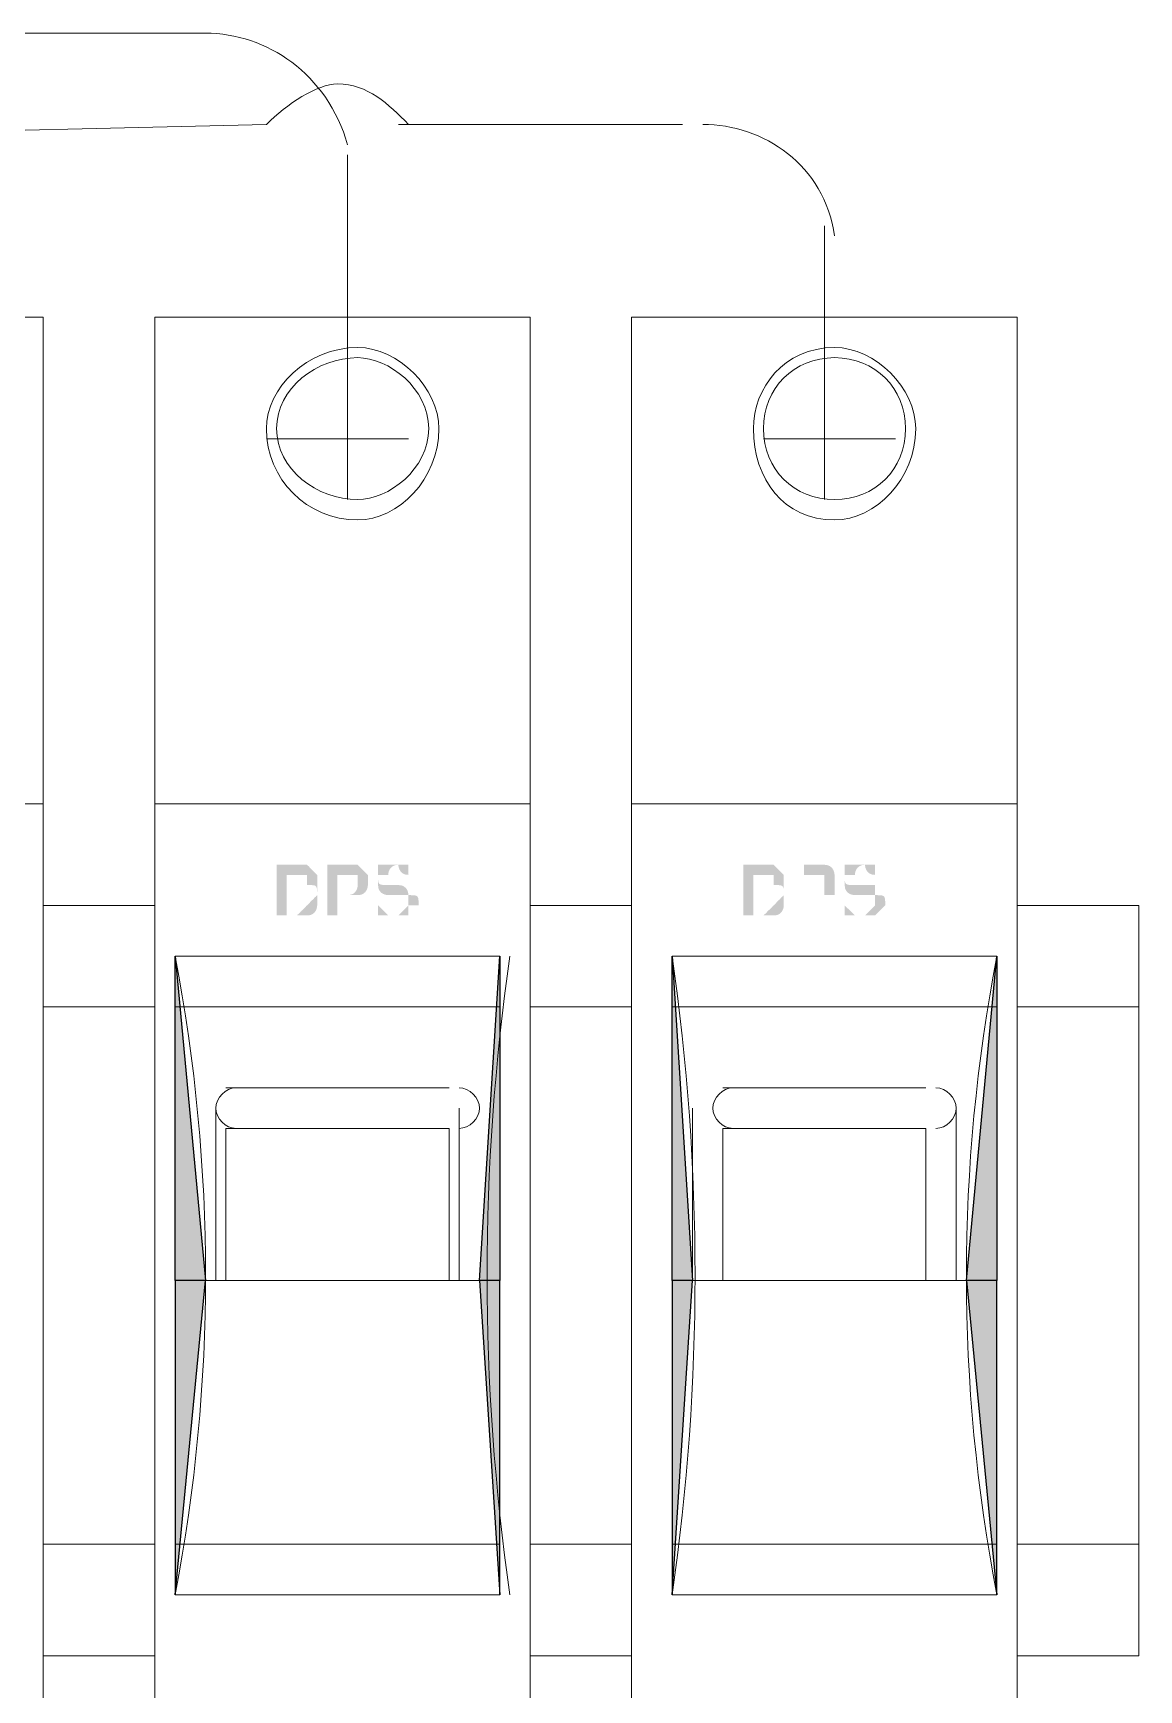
# Model space of a CAD drawing. Header units: metres. Extents: x 2999 to 3164, y 1641 to 1678.
# Drawn here: x 3007.5468 to 3007.716, y 1656.0266 to 1656.2801 of the extents above; entities that cross this region are included whole.
import ezdxf

# ---------------------------------------------------------------- set-up
doc = ezdxf.new("R2010")
doc.units = ezdxf.units.M

msp = doc.modelspace()

# ---------------------------------------------------------------- hatches: boundary and pattern name
at = {"true_color": 0x000007}
h = msp.add_hatch(color=7, dxfattribs=at)
h.paths.add_polyline_path([(3007.59027, 1656.14823), (3007.59027, 1656.14823), (3007.59027, 1656.14822), (3007.59027, 1656.1482), (3007.59027, 1656.14816), (3007.59027, 1656.14811), (3007.59027, 1656.14805), (3007.59027, 1656.14798), (3007.59027, 1656.14791), (3007.59027, 1656.14782), (3007.59027, 1656.14773), (3007.59027, 1656.14764), (3007.59027, 1656.14755), (3007.59027, 1656.14745), (3007.59027, 1656.14735), (3007.59027, 1656.14726), (3007.59027, 1656.14716), (3007.59027, 1656.14708), (3007.59027, 1656.14699), (3007.59027, 1656.14692), (3007.59027, 1656.14685), (3007.59027, 1656.14679), (3007.59027, 1656.14674), (3007.59027, 1656.1467), (3007.59027, 1656.14668), (3007.59027, 1656.14667), (3007.59027, 1656.14667), (3007.59027, 1656.14667), (3007.59027, 1656.14664), (3007.59027, 1656.14661), (3007.59026, 1656.14656), (3007.59026, 1656.1465), (3007.59025, 1656.14643), (3007.59023, 1656.14635), (3007.59021, 1656.14627), (3007.59019, 1656.14618), (3007.59016, 1656.14609), (3007.59012, 1656.14599), (3007.59008, 1656.1459), (3007.59003, 1656.1458), (3007.58996, 1656.14571), (3007.58989, 1656.14561), (3007.58981, 1656.14552), (3007.58972, 1656.14544), (3007.58962, 1656.14536), (3007.5895, 1656.1453), (3007.58937, 1656.14524), (3007.58923, 1656.14519), (3007.58908, 1656.14515), (3007.58891, 1656.14513), (3007.58872, 1656.14512), (3007.58872, 1656.14512), (3007.58872, 1656.14512), (3007.58872, 1656.14512), (3007.58871, 1656.14512), (3007.58871, 1656.14512), (3007.5887, 1656.14512), (3007.58868, 1656.14512), (3007.58866, 1656.14512), (3007.58864, 1656.14512), (3007.58861, 1656.14512), (3007.58857, 1656.14512), (3007.58853, 1656.14512), (3007.58847, 1656.14512), (3007.58841, 1656.14512), (3007.58834, 1656.14512), (3007.58826, 1656.14512), (3007.58817, 1656.14512), (3007.58807, 1656.14512), (3007.58795, 1656.14512), (3007.58782, 1656.14512), (3007.58768, 1656.14512), (3007.58752, 1656.14512), (3007.58735, 1656.14512), (3007.58717, 1656.14512), (3007.58717, 1656.14512), (3007.58717, 1656.14512), (3007.58717, 1656.14512), (3007.58716, 1656.14512), (3007.58716, 1656.14512), (3007.58715, 1656.14512), (3007.58714, 1656.14512), (3007.58713, 1656.14512), (3007.58711, 1656.14512), (3007.58709, 1656.14512), (3007.58706, 1656.14512), (3007.58702, 1656.14512), (3007.58697, 1656.14512), (3007.58692, 1656.14512), (3007.58686, 1656.14512), (3007.58679, 1656.14512), (3007.58671, 1656.14512), (3007.58662, 1656.14512), (3007.58651, 1656.14512), (3007.5864, 1656.14512), (3007.58627, 1656.14512), (3007.58613, 1656.14512), (3007.58597, 1656.14512), (3007.5858, 1656.14512), (3007.58562, 1656.14512), (3007.58562, 1656.14512), (3007.58406, 1656.14512), (3007.58406, 1656.15288), (3007.58562, 1656.15288), (3007.58562, 1656.15288), (3007.5858, 1656.15288), (3007.58597, 1656.15288), (3007.58613, 1656.15288), (3007.58627, 1656.15288), (3007.5864, 1656.15288), (3007.58651, 1656.15288), (3007.58662, 1656.15288), (3007.58671, 1656.15288), (3007.58679, 1656.15288), (3007.58686, 1656.15288), (3007.58692, 1656.15288), (3007.58697, 1656.15288), (3007.58702, 1656.15288), (3007.58706, 1656.15288), (3007.58709, 1656.15288), (3007.58711, 1656.15288), (3007.58713, 1656.15288), (3007.58714, 1656.15288), (3007.58715, 1656.15288), (3007.58716, 1656.15288), (3007.58716, 1656.15288), (3007.58717, 1656.15288), (3007.58717, 1656.15288), (3007.58717, 1656.15288), (3007.58717, 1656.15288), (3007.58735, 1656.15288), (3007.58752, 1656.15288), (3007.58768, 1656.15288), (3007.58782, 1656.15288), (3007.58795, 1656.15288), (3007.58807, 1656.15288), (3007.58817, 1656.15288), (3007.58826, 1656.15288), (3007.58834, 1656.15288), (3007.58841, 1656.15288), (3007.58847, 1656.15288), (3007.58853, 1656.15288), (3007.58857, 1656.15288), (3007.58861, 1656.15288), (3007.58864, 1656.15288), (3007.58866, 1656.15288), (3007.58868, 1656.15288), (3007.5887, 1656.15288), (3007.58871, 1656.15288), (3007.58871, 1656.15288), (3007.58872, 1656.15288), (3007.58872, 1656.15288), (3007.58872, 1656.15288), (3007.58872, 1656.15288), (3007.58891, 1656.1527), (3007.58908, 1656.15253), (3007.58923, 1656.15237), (3007.58937, 1656.15223), (3007.5895, 1656.1521), (3007.58962, 1656.15198), (3007.58972, 1656.15188), (3007.58981, 1656.15179), (3007.58989, 1656.15171), (3007.58996, 1656.15164), (3007.59003, 1656.15158), (3007.59008, 1656.15152), (3007.59012, 1656.15148), (3007.59016, 1656.15144), (3007.59019, 1656.15141), (3007.59021, 1656.15139), (3007.59023, 1656.15137), (3007.59025, 1656.15135), (3007.59026, 1656.15134), (3007.59026, 1656.15134), (3007.59027, 1656.15133), (3007.59027, 1656.15133), (3007.59027, 1656.15133), (3007.59027, 1656.15133), (3007.59027, 1656.15133), (3007.59027, 1656.15114), (3007.59027, 1656.15097), (3007.59027, 1656.15081), (3007.59027, 1656.15067), (3007.59027, 1656.15053), (3007.59027, 1656.15041), (3007.59027, 1656.15029), (3007.59027, 1656.15018), (3007.59027, 1656.15007), (3007.59027, 1656.14997), (3007.59027, 1656.14987), (3007.59027, 1656.14978), (3007.59027, 1656.14968), (3007.59027, 1656.14958), (3007.59027, 1656.14948), (3007.59027, 1656.14938), (3007.59027, 1656.14926), (3007.59027, 1656.14915), (3007.59027, 1656.14902), (3007.59027, 1656.14889), (3007.59027, 1656.14874), (3007.59027, 1656.14858), (3007.59027, 1656.14841)])
h.paths.add_polyline_path([(3007.59027, 1656.14823), (3007.59027, 1656.14823), (3007.59027, 1656.14823), (3007.59027, 1656.14841), (3007.59027, 1656.14858), (3007.59027, 1656.14874), (3007.59026, 1656.14888), (3007.59026, 1656.14901), (3007.59025, 1656.14912), (3007.59023, 1656.14923), (3007.59021, 1656.14932), (3007.59019, 1656.1494), (3007.59016, 1656.14947), (3007.59012, 1656.14953), (3007.59008, 1656.14958), (3007.59003, 1656.14963), (3007.58996, 1656.14967), (3007.58989, 1656.1497), (3007.58981, 1656.14972), (3007.58972, 1656.14974), (3007.58962, 1656.14975), (3007.5895, 1656.14976), (3007.58937, 1656.14977), (3007.58923, 1656.14977), (3007.58908, 1656.14978), (3007.58891, 1656.14978), (3007.58872, 1656.14978), (3007.58872, 1656.14978), (3007.58872, 1656.14996), (3007.58872, 1656.15013), (3007.58872, 1656.15029), (3007.58872, 1656.15043), (3007.58872, 1656.15056), (3007.58872, 1656.15067), (3007.58872, 1656.15078), (3007.58872, 1656.15087), (3007.58872, 1656.15095), (3007.58872, 1656.15102), (3007.58872, 1656.15108), (3007.58872, 1656.15114), (3007.58872, 1656.15118), (3007.58872, 1656.15122), (3007.58872, 1656.15125), (3007.58872, 1656.15127), (3007.58872, 1656.15129), (3007.58872, 1656.15131), (3007.58872, 1656.15132), (3007.58872, 1656.15132), (3007.58872, 1656.15133), (3007.58872, 1656.15133), (3007.58872, 1656.15133), (3007.58872, 1656.15133), (3007.58871, 1656.15133), (3007.58869, 1656.15133), (3007.58865, 1656.15133), (3007.5886, 1656.15133), (3007.58855, 1656.15133), (3007.58848, 1656.15133), (3007.5884, 1656.15133), (3007.58832, 1656.15133), (3007.58823, 1656.15133), (3007.58814, 1656.15133), (3007.58804, 1656.15133), (3007.58794, 1656.15133), (3007.58785, 1656.15133), (3007.58775, 1656.15133), (3007.58766, 1656.15133), (3007.58757, 1656.15133), (3007.58749, 1656.15133), (3007.58741, 1656.15133), (3007.58734, 1656.15133), (3007.58728, 1656.15133), (3007.58723, 1656.15133), (3007.5872, 1656.15133), (3007.58718, 1656.15133), (3007.58717, 1656.15133), (3007.58717, 1656.15133), (3007.58717, 1656.15133), (3007.58717, 1656.15133), (3007.58716, 1656.15133), (3007.58716, 1656.15133), (3007.58715, 1656.15133), (3007.58714, 1656.15133), (3007.58713, 1656.15133), (3007.58711, 1656.15133), (3007.58709, 1656.15133), (3007.58706, 1656.15133), (3007.58702, 1656.15133), (3007.58697, 1656.15133), (3007.58692, 1656.15133), (3007.58686, 1656.15133), (3007.58679, 1656.15133), (3007.58671, 1656.15133), (3007.58662, 1656.15133), (3007.58651, 1656.15133), (3007.5864, 1656.15133), (3007.58627, 1656.15133), (3007.58613, 1656.15133), (3007.58597, 1656.15133), (3007.5858, 1656.15133), (3007.58562, 1656.15133), (3007.58562, 1656.15133), (3007.58562, 1656.14512)])
h.paths.add_polyline_path([(3007.58562, 1656.14512), (3007.58562, 1656.14512), (3007.5858, 1656.14512), (3007.58597, 1656.14512), (3007.58613, 1656.14512), (3007.58627, 1656.14512), (3007.5864, 1656.14512), (3007.58651, 1656.14512), (3007.58662, 1656.14512), (3007.58671, 1656.14512), (3007.58679, 1656.14512), (3007.58686, 1656.14512), (3007.58692, 1656.14512), (3007.58697, 1656.14512), (3007.58702, 1656.14512), (3007.58706, 1656.14512), (3007.58709, 1656.14512), (3007.58711, 1656.14512), (3007.58713, 1656.14512), (3007.58714, 1656.14512), (3007.58715, 1656.14512), (3007.58716, 1656.14512), (3007.58716, 1656.14512), (3007.58717, 1656.14512), (3007.58717, 1656.14512), (3007.58717, 1656.14512), (3007.58717, 1656.14512), (3007.58718, 1656.14513), (3007.5872, 1656.14515), (3007.58723, 1656.14519), (3007.58728, 1656.14524), (3007.58734, 1656.1453), (3007.58741, 1656.14536), (3007.58749, 1656.14544), (3007.58757, 1656.14552), (3007.58766, 1656.14561), (3007.58775, 1656.14571), (3007.58785, 1656.1458), (3007.58794, 1656.1459), (3007.58804, 1656.14599), (3007.58814, 1656.14609), (3007.58823, 1656.14618), (3007.58832, 1656.14627), (3007.5884, 1656.14635), (3007.58848, 1656.14643), (3007.58855, 1656.1465), (3007.5886, 1656.14656), (3007.58865, 1656.14661), (3007.58869, 1656.14664), (3007.58871, 1656.14667), (3007.58872, 1656.14667), (3007.58872, 1656.14667), (3007.58872, 1656.14667), (3007.58872, 1656.14667), (3007.58872, 1656.14667), (3007.58872, 1656.14667), (3007.58872, 1656.14667), (3007.58872, 1656.14667), (3007.58872, 1656.14667), (3007.58872, 1656.14667), (3007.58872, 1656.14667), (3007.58872, 1656.14667), (3007.58872, 1656.14667), (3007.58872, 1656.14667), (3007.58872, 1656.14667), (3007.58872, 1656.14667), (3007.58872, 1656.14667), (3007.58872, 1656.14667), (3007.58872, 1656.14667), (3007.58872, 1656.14667), (3007.58872, 1656.14667), (3007.58872, 1656.14667), (3007.58872, 1656.14667), (3007.58872, 1656.14667), (3007.58872, 1656.14667), (3007.58872, 1656.14667), (3007.58891, 1656.14686), (3007.58908, 1656.14703), (3007.58923, 1656.14719), (3007.58937, 1656.14733), (3007.5895, 1656.14746), (3007.58962, 1656.14757), (3007.58972, 1656.14767), (3007.58981, 1656.14777), (3007.58989, 1656.14785), (3007.58996, 1656.14792), (3007.59003, 1656.14798), (3007.59008, 1656.14803), (3007.59012, 1656.14808), (3007.59016, 1656.14811), (3007.59019, 1656.14814), (3007.59021, 1656.14817), (3007.59023, 1656.14819), (3007.59025, 1656.1482), (3007.59026, 1656.14821), (3007.59026, 1656.14822), (3007.59027, 1656.14822), (3007.59027, 1656.14822), (3007.59027, 1656.14823), (3007.59027, 1656.14823), (3007.59027, 1656.14823)])
edge = h.paths.add_edge_path()
edge.add_spline(control_points=[(3007.59803, 1656.14978), (3007.59803, 1656.14978), (3007.59803, 1656.14978), (3007.59803, 1656.14978), (3007.59803, 1656.14978), (3007.59803, 1656.14978), (3007.59803, 1656.14823), (3007.59648, 1656.14823), (3007.59648, 1656.14823), (3007.59648, 1656.14823), (3007.59648, 1656.14823), (3007.59648, 1656.14823), (3007.59648, 1656.14823), (3007.59648, 1656.14823), (3007.59493, 1656.14823), (3007.59493, 1656.14823)], knot_values=[0, 0, 0, 0, 0.0625, 0.0625, 0.0625, 0.0625, 0.125, 0.125, 0.125, 0.125, 0.1875, 0.1875, 0.1875, 0.1875, 1, 1, 1, 1], degree=3, periodic=0)
edge.add_line((3007.59493, 1656.14823), (3007.59338, 1656.14823))
edge.add_line((3007.59338, 1656.14823), (3007.59338, 1656.14512))
edge.add_line((3007.59338, 1656.14512), (3007.59182, 1656.14512))
edge.add_line((3007.59182, 1656.14512), (3007.59182, 1656.15288))
edge.add_line((3007.59182, 1656.15288), (3007.59493, 1656.15288))
edge.add_spline(control_points=[(3007.59493, 1656.15288), (3007.59493, 1656.15288), (3007.59493, 1656.15288), (3007.59648, 1656.15288), (3007.59648, 1656.15288), (3007.59648, 1656.15288), (3007.59648, 1656.15288), (3007.59648, 1656.15288), (3007.59648, 1656.15288), (3007.59648, 1656.15288), (3007.59803, 1656.15133), (3007.59803, 1656.15133), (3007.59803, 1656.15133), (3007.59803, 1656.15133), (3007.59803, 1656.15133), (3007.59803, 1656.14978)], knot_values=[0, 0, 0, 0, 0.0625, 0.0625, 0.0625, 0.0625, 0.125, 0.125, 0.125, 0.125, 0.1875, 0.1875, 0.1875, 0.1875, 1, 1, 1, 1], degree=3, periodic=0)
edge = h.paths.add_edge_path()
edge.add_spline(control_points=[(3007.59648, 1656.14978), (3007.59648, 1656.15133), (3007.59648, 1656.15133), (3007.59648, 1656.15133), (3007.59648, 1656.15133), (3007.59648, 1656.15133), (3007.59648, 1656.15133), (3007.59648, 1656.15133), (3007.59648, 1656.15133), (3007.59648, 1656.15133), (3007.59648, 1656.15133), (3007.59493, 1656.15133), (3007.59493, 1656.15133), (3007.59493, 1656.15133), (3007.59493, 1656.15133), (3007.59493, 1656.15133)], knot_values=[0, 0, 0, 0, 0.0625, 0.0625, 0.0625, 0.0625, 0.125, 0.125, 0.125, 0.125, 0.1875, 0.1875, 0.1875, 0.1875, 1, 1, 1, 1], degree=3, periodic=0)
edge.add_line((3007.59493, 1656.15133), (3007.59338, 1656.15133))
edge.add_line((3007.59338, 1656.15133), (3007.59338, 1656.14823))
edge.add_line((3007.59338, 1656.14823), (3007.59493, 1656.14823))
edge.add_spline(control_points=[(3007.59493, 1656.14823), (3007.59493, 1656.14823), (3007.59493, 1656.14823), (3007.59493, 1656.14823), (3007.59493, 1656.14823), (3007.59648, 1656.14823), (3007.59648, 1656.14978), (3007.59648, 1656.14978), (3007.59648, 1656.14978), (3007.59648, 1656.14978), (3007.59648, 1656.14978), (3007.59648, 1656.14978), (3007.59648, 1656.14978), (3007.59648, 1656.14978), (3007.59648, 1656.14978), (3007.59648, 1656.14978)], knot_values=[0, 0, 0, 0, 0.0625, 0.0625, 0.0625, 0.0625, 0.125, 0.125, 0.125, 0.125, 0.1875, 0.1875, 0.1875, 0.1875, 1, 1, 1, 1], degree=3, periodic=0)
edge = h.paths.add_edge_path()
edge.add_spline(control_points=[(3007.60579, 1656.14667), (3007.60579, 1656.14667), (3007.60579, 1656.14667), (3007.60424, 1656.14667), (3007.60424, 1656.14667), (3007.60424, 1656.14512), (3007.60424, 1656.14512), (3007.60424, 1656.14512), (3007.60424, 1656.14512), (3007.60424, 1656.14512), (3007.60424, 1656.14512), (3007.60269, 1656.14512), (3007.60269, 1656.14512), (3007.60269, 1656.14512), (3007.60269, 1656.14512), (3007.60269, 1656.14512), (3007.60269, 1656.14512), (3007.60114, 1656.14512), (3007.60114, 1656.14512), (3007.59958, 1656.14512), (3007.59958, 1656.14512), (3007.59958, 1656.14512), (3007.59958, 1656.14512), (3007.59958, 1656.14512)], knot_values=[0, 0, 0, 0, 0.041667, 0.041667, 0.041667, 0.041667, 0.083333, 0.083333, 0.083333, 0.083333, 0.125, 0.125, 0.125, 0.125, 0.166667, 0.166667, 0.166667, 0.166667, 0.208333, 0.208333, 0.208333, 0.208333, 1, 1, 1, 1], degree=3, periodic=0)
edge.add_line((3007.59958, 1656.14512), (3007.59958, 1656.14667))
edge.add_spline(control_points=[(3007.59958, 1656.14667), (3007.59958, 1656.14667), (3007.59958, 1656.14667), (3007.60114, 1656.14512), (3007.60114, 1656.14512), (3007.60114, 1656.14512), (3007.60114, 1656.14512), (3007.60269, 1656.14512), (3007.60269, 1656.14512), (3007.60269, 1656.14512), (3007.60269, 1656.14512), (3007.60424, 1656.14667), (3007.60424, 1656.14667), (3007.60424, 1656.14667), (3007.60424, 1656.14667), (3007.60424, 1656.14667), (3007.60424, 1656.14667), (3007.60424, 1656.14667), (3007.60424, 1656.14823), (3007.60424, 1656.14823), (3007.60424, 1656.14823), (3007.60424, 1656.14823), (3007.60269, 1656.14823), (3007.60269, 1656.14823), (3007.60269, 1656.14823), (3007.60269, 1656.14823), (3007.60269, 1656.14823), (3007.60269, 1656.14823), (3007.60269, 1656.14823), (3007.60114, 1656.14823), (3007.60114, 1656.14823), (3007.60114, 1656.14823), (3007.60114, 1656.14823), (3007.60114, 1656.14823), (3007.59958, 1656.14823), (3007.59958, 1656.14978), (3007.59958, 1656.14978), (3007.59958, 1656.14978), (3007.59958, 1656.14978), (3007.59958, 1656.15133), (3007.59958, 1656.15133), (3007.59958, 1656.15133), (3007.59958, 1656.15133), (3007.59958, 1656.15288), (3007.59958, 1656.15288), (3007.60114, 1656.15288), (3007.60114, 1656.15288), (3007.60269, 1656.15288), (3007.60269, 1656.15288), (3007.60269, 1656.15288), (3007.60269, 1656.15288), (3007.60424, 1656.15288), (3007.60424, 1656.15288), (3007.60424, 1656.15288), (3007.60424, 1656.15288), (3007.60424, 1656.15288)], knot_values=[0, 0, 0, 0, 0.017857, 0.017857, 0.017857, 0.017857, 0.035714, 0.035714, 0.035714, 0.035714, 0.053571, 0.053571, 0.053571, 0.053571, 0.071429, 0.071429, 0.071429, 0.071429, 0.089286, 0.089286, 0.089286, 0.089286, 0.107143, 0.107143, 0.107143, 0.107143, 0.125, 0.125, 0.125, 0.125, 0.142857, 0.142857, 0.142857, 0.142857, 0.160714, 0.160714, 0.160714, 0.160714, 0.178571, 0.178571, 0.178571, 0.178571, 0.196429, 0.196429, 0.196429, 0.196429, 0.214286, 0.214286, 0.214286, 0.214286, 0.232143, 0.232143, 0.232143, 0.232143, 1, 1, 1, 1], degree=3, periodic=0)
edge.add_line((3007.60424, 1656.15288), (3007.60424, 1656.15133))
edge.add_spline(control_points=[(3007.60424, 1656.15133), (3007.60424, 1656.15133), (3007.60424, 1656.15133), (3007.60424, 1656.15133), (3007.60424, 1656.15133), (3007.60269, 1656.15133), (3007.60269, 1656.15288), (3007.60269, 1656.15288), (3007.60269, 1656.15288), (3007.60114, 1656.15288), (3007.60114, 1656.15133), (3007.60114, 1656.15133), (3007.60114, 1656.15133), (3007.59958, 1656.15133), (3007.59958, 1656.15133), (3007.59958, 1656.15133), (3007.59958, 1656.15133), (3007.59958, 1656.14978), (3007.59958, 1656.14978), (3007.60114, 1656.14978), (3007.60114, 1656.14978), (3007.60114, 1656.14978), (3007.60114, 1656.14978), (3007.60114, 1656.14978), (3007.60114, 1656.14978), (3007.60114, 1656.14978), (3007.60114, 1656.14978), (3007.60269, 1656.14978), (3007.60269, 1656.14978), (3007.60269, 1656.14978), (3007.60269, 1656.14978), (3007.60269, 1656.14978), (3007.60269, 1656.14978), (3007.60424, 1656.14978), (3007.60424, 1656.14823), (3007.60424, 1656.14823), (3007.60424, 1656.14823), (3007.60579, 1656.14823), (3007.60579, 1656.14823), (3007.60579, 1656.14667)], knot_values=[0, 0, 0, 0, 0.025, 0.025, 0.025, 0.025, 0.05, 0.05, 0.05, 0.05, 0.075, 0.075, 0.075, 0.075, 0.1, 0.1, 0.1, 0.1, 0.125, 0.125, 0.125, 0.125, 0.15, 0.15, 0.15, 0.15, 0.175, 0.175, 0.175, 0.175, 0.2, 0.2, 0.2, 0.2, 0.225, 0.225, 0.225, 0.225, 1, 1, 1, 1], degree=3, periodic=0)
h = msp.add_hatch(color=7, dxfattribs=at)
h.paths.add_polyline_path([(3007.66166, 1656.14823), (3007.66166, 1656.14823), (3007.66166, 1656.14822), (3007.66166, 1656.1482), (3007.66166, 1656.14816), (3007.66166, 1656.14811), (3007.66166, 1656.14805), (3007.66166, 1656.14798), (3007.66166, 1656.14791), (3007.66166, 1656.14782), (3007.66166, 1656.14773), (3007.66166, 1656.14764), (3007.66166, 1656.14755), (3007.66166, 1656.14745), (3007.66166, 1656.14735), (3007.66166, 1656.14726), (3007.66166, 1656.14716), (3007.66166, 1656.14708), (3007.66166, 1656.14699), (3007.66166, 1656.14692), (3007.66166, 1656.14685), (3007.66166, 1656.14679), (3007.66166, 1656.14674), (3007.66166, 1656.1467), (3007.66166, 1656.14668), (3007.66166, 1656.14667), (3007.66166, 1656.14667), (3007.66166, 1656.14667), (3007.66166, 1656.14664), (3007.66166, 1656.14661), (3007.66165, 1656.14656), (3007.66165, 1656.1465), (3007.66164, 1656.14643), (3007.66162, 1656.14635), (3007.6616, 1656.14627), (3007.66158, 1656.14618), (3007.66155, 1656.14609), (3007.66151, 1656.14599), (3007.66147, 1656.1459), (3007.66141, 1656.1458), (3007.66135, 1656.14571), (3007.66128, 1656.14561), (3007.6612, 1656.14552), (3007.66111, 1656.14544), (3007.66101, 1656.14536), (3007.66089, 1656.1453), (3007.66076, 1656.14524), (3007.66062, 1656.14519), (3007.66047, 1656.14515), (3007.6603, 1656.14513), (3007.66011, 1656.14512), (3007.66011, 1656.14512), (3007.66011, 1656.14512), (3007.66011, 1656.14512), (3007.6601, 1656.14512), (3007.6601, 1656.14512), (3007.66009, 1656.14512), (3007.66007, 1656.14512), (3007.66005, 1656.14512), (3007.66003, 1656.14512), (3007.66, 1656.14512), (3007.65996, 1656.14512), (3007.65992, 1656.14512), (3007.65986, 1656.14512), (3007.6598, 1656.14512), (3007.65973, 1656.14512), (3007.65965, 1656.14512), (3007.65956, 1656.14512), (3007.65945, 1656.14512), (3007.65934, 1656.14512), (3007.65921, 1656.14512), (3007.65907, 1656.14512), (3007.65891, 1656.14512), (3007.65874, 1656.14512), (3007.65856, 1656.14512), (3007.65856, 1656.14512), (3007.65856, 1656.14512), (3007.65856, 1656.14512), (3007.65855, 1656.14512), (3007.65855, 1656.14512), (3007.65854, 1656.14512), (3007.65853, 1656.14512), (3007.65852, 1656.14512), (3007.6585, 1656.14512), (3007.65848, 1656.14512), (3007.65845, 1656.14512), (3007.65841, 1656.14512), (3007.65836, 1656.14512), (3007.65831, 1656.14512), (3007.65825, 1656.14512), (3007.65818, 1656.14512), (3007.6581, 1656.14512), (3007.65801, 1656.14512), (3007.6579, 1656.14512), (3007.65779, 1656.14512), (3007.65766, 1656.14512), (3007.65752, 1656.14512), (3007.65736, 1656.14512), (3007.65719, 1656.14512), (3007.65701, 1656.14512), (3007.65701, 1656.14512), (3007.65545, 1656.14512), (3007.65545, 1656.15288), (3007.65701, 1656.15288), (3007.65701, 1656.15288), (3007.65719, 1656.15288), (3007.65736, 1656.15288), (3007.65752, 1656.15288), (3007.65767, 1656.15288), (3007.6578, 1656.15288), (3007.65793, 1656.15288), (3007.65804, 1656.15288), (3007.65816, 1656.15288), (3007.65826, 1656.15288), (3007.65836, 1656.15288), (3007.65846, 1656.15288), (3007.65856, 1656.15288), (3007.65865, 1656.15288), (3007.65875, 1656.15288), (3007.65885, 1656.15288), (3007.65896, 1656.15288), (3007.65907, 1656.15288), (3007.65919, 1656.15288), (3007.65931, 1656.15288), (3007.65945, 1656.15288), (3007.65959, 1656.15288), (3007.65975, 1656.15288), (3007.65992, 1656.15288), (3007.66011, 1656.15288), (3007.66011, 1656.15288), (3007.66011, 1656.15288), (3007.66011, 1656.15288), (3007.66011, 1656.15288), (3007.66011, 1656.15288), (3007.66011, 1656.15288), (3007.66011, 1656.15288), (3007.66011, 1656.15288), (3007.66011, 1656.15288), (3007.66011, 1656.15288), (3007.66011, 1656.15288), (3007.66011, 1656.15288), (3007.66011, 1656.15288), (3007.66011, 1656.15288), (3007.66011, 1656.15288), (3007.66011, 1656.15288), (3007.66011, 1656.15288), (3007.66011, 1656.15288), (3007.66011, 1656.15288), (3007.66011, 1656.15288), (3007.66011, 1656.15288), (3007.66011, 1656.15288), (3007.66011, 1656.15288), (3007.66011, 1656.15288), (3007.66011, 1656.15288), (3007.6603, 1656.1527), (3007.66047, 1656.15253), (3007.66062, 1656.15237), (3007.66076, 1656.15223), (3007.66089, 1656.1521), (3007.66101, 1656.15198), (3007.66111, 1656.15188), (3007.6612, 1656.15179), (3007.66128, 1656.15171), (3007.66135, 1656.15164), (3007.66141, 1656.15158), (3007.66147, 1656.15152), (3007.66151, 1656.15148), (3007.66155, 1656.15144), (3007.66158, 1656.15141), (3007.6616, 1656.15139), (3007.66162, 1656.15137), (3007.66164, 1656.15135), (3007.66165, 1656.15134), (3007.66165, 1656.15134), (3007.66166, 1656.15133), (3007.66166, 1656.15133), (3007.66166, 1656.15133), (3007.66166, 1656.15133), (3007.66166, 1656.15133), (3007.66166, 1656.15114), (3007.66166, 1656.15097), (3007.66166, 1656.15081), (3007.66166, 1656.15067), (3007.66166, 1656.15053), (3007.66166, 1656.15041), (3007.66166, 1656.15029), (3007.66166, 1656.15018), (3007.66166, 1656.15007), (3007.66166, 1656.14997), (3007.66166, 1656.14987), (3007.66166, 1656.14978), (3007.66166, 1656.14968), (3007.66166, 1656.14958), (3007.66166, 1656.14948), (3007.66166, 1656.14938), (3007.66166, 1656.14926), (3007.66166, 1656.14915), (3007.66166, 1656.14902), (3007.66166, 1656.14889), (3007.66166, 1656.14874), (3007.66166, 1656.14858), (3007.66166, 1656.14841)])
h.paths.add_polyline_path([(3007.66166, 1656.14823), (3007.66166, 1656.14823), (3007.66166, 1656.14823), (3007.66166, 1656.14841), (3007.66166, 1656.14858), (3007.66166, 1656.14874), (3007.66165, 1656.14888), (3007.66165, 1656.14901), (3007.66164, 1656.14912), (3007.66162, 1656.14923), (3007.6616, 1656.14932), (3007.66158, 1656.1494), (3007.66155, 1656.14947), (3007.66151, 1656.14953), (3007.66147, 1656.14958), (3007.66141, 1656.14963), (3007.66135, 1656.14967), (3007.66128, 1656.1497), (3007.6612, 1656.14972), (3007.66111, 1656.14974), (3007.66101, 1656.14975), (3007.66089, 1656.14976), (3007.66076, 1656.14977), (3007.66062, 1656.14977), (3007.66047, 1656.14978), (3007.6603, 1656.14978), (3007.66011, 1656.14978), (3007.66011, 1656.14978), (3007.66011, 1656.14996), (3007.66011, 1656.15013), (3007.66011, 1656.15029), (3007.66011, 1656.15043), (3007.66011, 1656.15056), (3007.66011, 1656.15067), (3007.66011, 1656.15078), (3007.66011, 1656.15087), (3007.66011, 1656.15095), (3007.66011, 1656.15102), (3007.66011, 1656.15108), (3007.66011, 1656.15114), (3007.66011, 1656.15118), (3007.66011, 1656.15122), (3007.66011, 1656.15125), (3007.66011, 1656.15127), (3007.66011, 1656.15129), (3007.66011, 1656.15131), (3007.66011, 1656.15132), (3007.66011, 1656.15132), (3007.66011, 1656.15133), (3007.66011, 1656.15133), (3007.66011, 1656.15133), (3007.66011, 1656.15133), (3007.6601, 1656.15133), (3007.66008, 1656.15133), (3007.66004, 1656.15133), (3007.65999, 1656.15133), (3007.65994, 1656.15133), (3007.65987, 1656.15133), (3007.65979, 1656.15133), (3007.65971, 1656.15133), (3007.65962, 1656.15133), (3007.65953, 1656.15133), (3007.65943, 1656.15133), (3007.65933, 1656.15133), (3007.65924, 1656.15133), (3007.65914, 1656.15133), (3007.65905, 1656.15133), (3007.65896, 1656.15133), (3007.65888, 1656.15133), (3007.6588, 1656.15133), (3007.65873, 1656.15133), (3007.65867, 1656.15133), (3007.65862, 1656.15133), (3007.65859, 1656.15133), (3007.65857, 1656.15133), (3007.65856, 1656.15133), (3007.65856, 1656.15133), (3007.65856, 1656.15133), (3007.65856, 1656.15133), (3007.65855, 1656.15133), (3007.65855, 1656.15133), (3007.65854, 1656.15133), (3007.65853, 1656.15133), (3007.65852, 1656.15133), (3007.6585, 1656.15133), (3007.65848, 1656.15133), (3007.65845, 1656.15133), (3007.65841, 1656.15133), (3007.65836, 1656.15133), (3007.65831, 1656.15133), (3007.65825, 1656.15133), (3007.65818, 1656.15133), (3007.6581, 1656.15133), (3007.65801, 1656.15133), (3007.6579, 1656.15133), (3007.65779, 1656.15133), (3007.65766, 1656.15133), (3007.65752, 1656.15133), (3007.65736, 1656.15133), (3007.65719, 1656.15133), (3007.65701, 1656.15133), (3007.65701, 1656.15133), (3007.65701, 1656.14512)])
h.paths.add_polyline_path([(3007.65701, 1656.14512), (3007.65701, 1656.14512), (3007.65719, 1656.14512), (3007.65736, 1656.14512), (3007.65752, 1656.14512), (3007.65766, 1656.14512), (3007.65779, 1656.14512), (3007.6579, 1656.14512), (3007.65801, 1656.14512), (3007.6581, 1656.14512), (3007.65818, 1656.14512), (3007.65825, 1656.14512), (3007.65831, 1656.14512), (3007.65836, 1656.14512), (3007.65841, 1656.14512), (3007.65845, 1656.14512), (3007.65848, 1656.14512), (3007.6585, 1656.14512), (3007.65852, 1656.14512), (3007.65853, 1656.14512), (3007.65854, 1656.14512), (3007.65855, 1656.14512), (3007.65855, 1656.14512), (3007.65856, 1656.14512), (3007.65856, 1656.14512), (3007.65856, 1656.14512), (3007.65856, 1656.14512), (3007.65857, 1656.14513), (3007.65859, 1656.14515), (3007.65862, 1656.14519), (3007.65867, 1656.14524), (3007.65873, 1656.1453), (3007.6588, 1656.14536), (3007.65888, 1656.14544), (3007.65896, 1656.14552), (3007.65905, 1656.14561), (3007.65914, 1656.14571), (3007.65924, 1656.1458), (3007.65933, 1656.1459), (3007.65943, 1656.14599), (3007.65953, 1656.14609), (3007.65962, 1656.14618), (3007.65971, 1656.14627), (3007.65979, 1656.14635), (3007.65987, 1656.14643), (3007.65994, 1656.1465), (3007.65999, 1656.14656), (3007.66004, 1656.14661), (3007.66008, 1656.14664), (3007.6601, 1656.14667), (3007.66011, 1656.14667), (3007.66011, 1656.14667), (3007.66011, 1656.14667), (3007.66011, 1656.14667), (3007.66011, 1656.14667), (3007.66011, 1656.14667), (3007.66011, 1656.14667), (3007.66011, 1656.14667), (3007.66011, 1656.14667), (3007.66011, 1656.14667), (3007.66011, 1656.14667), (3007.66011, 1656.14667), (3007.66011, 1656.14667), (3007.66011, 1656.14667), (3007.66011, 1656.14667), (3007.66011, 1656.14667), (3007.66011, 1656.14667), (3007.66011, 1656.14667), (3007.66011, 1656.14667), (3007.66011, 1656.14667), (3007.66011, 1656.14667), (3007.66011, 1656.14667), (3007.66011, 1656.14667), (3007.66011, 1656.14667), (3007.66011, 1656.14667), (3007.66011, 1656.14667), (3007.6603, 1656.14686), (3007.66047, 1656.14703), (3007.66062, 1656.14719), (3007.66076, 1656.14733), (3007.66089, 1656.14746), (3007.66101, 1656.14757), (3007.66111, 1656.14767), (3007.6612, 1656.14777), (3007.66128, 1656.14785), (3007.66135, 1656.14792), (3007.66141, 1656.14798), (3007.66147, 1656.14803), (3007.66151, 1656.14808), (3007.66155, 1656.14811), (3007.66158, 1656.14814), (3007.6616, 1656.14817), (3007.66162, 1656.14819), (3007.66164, 1656.1482), (3007.66165, 1656.14821), (3007.66165, 1656.14822), (3007.66166, 1656.14822), (3007.66166, 1656.14822), (3007.66166, 1656.14823), (3007.66166, 1656.14823), (3007.66166, 1656.14823)])
edge = h.paths.add_edge_path()
edge.add_spline(control_points=[(3007.66942, 1656.14978), (3007.66942, 1656.14978), (3007.66942, 1656.14978), (3007.66942, 1656.14978), (3007.66942, 1656.14978), (3007.66942, 1656.14978), (3007.66942, 1656.14823), (3007.66942, 1656.14823), (3007.66942, 1656.14823), (3007.66787, 1656.14823), (3007.66787, 1656.14823), (3007.66787, 1656.14823), (3007.66787, 1656.14823), (3007.66787, 1656.14823), (3007.66632, 1656.14823), (3007.66632, 1656.14823)], knot_values=[0, 0, 0, 0, 0.0625, 0.0625, 0.0625, 0.0625, 0.125, 0.125, 0.125, 0.125, 0.1875, 0.1875, 0.1875, 0.1875, 1, 1, 1, 1], degree=3, periodic=0)
edge.add_line((3007.66632, 1656.14823), (3007.66477, 1656.14823))
edge.add_line((3007.66477, 1656.14823), (3007.66477, 1656.14512))
edge.add_line((3007.66477, 1656.14512), (3007.66477, 1656.15288))
edge.add_line((3007.66477, 1656.15288), (3007.66632, 1656.15288))
edge.add_spline(control_points=[(3007.66632, 1656.15288), (3007.66632, 1656.15288), (3007.66787, 1656.15288), (3007.66787, 1656.15288), (3007.66787, 1656.15288), (3007.66787, 1656.15288), (3007.66787, 1656.15288), (3007.66787, 1656.15288), (3007.66787, 1656.15288), (3007.66942, 1656.15288), (3007.66942, 1656.15133), (3007.66942, 1656.15133), (3007.66942, 1656.15133), (3007.66942, 1656.15133), (3007.66942, 1656.15133), (3007.66942, 1656.14978)], knot_values=[0, 0, 0, 0, 0.0625, 0.0625, 0.0625, 0.0625, 0.125, 0.125, 0.125, 0.125, 0.1875, 0.1875, 0.1875, 0.1875, 1, 1, 1, 1], degree=3, periodic=0)
edge = h.paths.add_edge_path()
edge.add_spline(control_points=[(3007.66787, 1656.14978), (3007.66787, 1656.15133), (3007.66787, 1656.15133), (3007.66787, 1656.15133), (3007.66787, 1656.15133), (3007.66787, 1656.15133), (3007.66787, 1656.15133), (3007.66787, 1656.15133), (3007.66787, 1656.15133), (3007.66787, 1656.15133), (3007.66787, 1656.15133), (3007.66632, 1656.15133), (3007.66632, 1656.15133), (3007.66632, 1656.15133), (3007.66632, 1656.15133), (3007.66632, 1656.15133)], knot_values=[0, 0, 0, 0, 0.0625, 0.0625, 0.0625, 0.0625, 0.125, 0.125, 0.125, 0.125, 0.1875, 0.1875, 0.1875, 0.1875, 1, 1, 1, 1], degree=3, periodic=0)
edge.add_line((3007.66632, 1656.15133), (3007.66477, 1656.15133))
edge.add_line((3007.66477, 1656.15133), (3007.66477, 1656.14823))
edge.add_line((3007.66477, 1656.14823), (3007.66632, 1656.14823))
edge.add_spline(control_points=[(3007.66632, 1656.14823), (3007.66632, 1656.14823), (3007.66632, 1656.14823), (3007.66787, 1656.14823), (3007.66787, 1656.14823), (3007.66787, 1656.14823), (3007.66787, 1656.14978), (3007.66787, 1656.14978), (3007.66787, 1656.14978), (3007.66787, 1656.14978), (3007.66787, 1656.14978), (3007.66787, 1656.14978), (3007.66787, 1656.14978), (3007.66787, 1656.14978), (3007.66787, 1656.14978), (3007.66787, 1656.14978)], knot_values=[0, 0, 0, 0, 0.0625, 0.0625, 0.0625, 0.0625, 0.125, 0.125, 0.125, 0.125, 0.1875, 0.1875, 0.1875, 0.1875, 1, 1, 1, 1], degree=3, periodic=0)
edge = h.paths.add_edge_path()
edge.add_spline(control_points=[(3007.67718, 1656.14667), (3007.67718, 1656.14667), (3007.67718, 1656.14667), (3007.67718, 1656.14667), (3007.67718, 1656.14667), (3007.67563, 1656.14512), (3007.67563, 1656.14512), (3007.67563, 1656.14512), (3007.67563, 1656.14512), (3007.67563, 1656.14512), (3007.67563, 1656.14512), (3007.67408, 1656.14512), (3007.67408, 1656.14512), (3007.67408, 1656.14512), (3007.67408, 1656.14512), (3007.67408, 1656.14512), (3007.67408, 1656.14512), (3007.67253, 1656.14512), (3007.67253, 1656.14512), (3007.67253, 1656.14512), (3007.67253, 1656.14512), (3007.67097, 1656.14512), (3007.67097, 1656.14512), (3007.67097, 1656.14512)], knot_values=[0, 0, 0, 0, 0.041667, 0.041667, 0.041667, 0.041667, 0.083333, 0.083333, 0.083333, 0.083333, 0.125, 0.125, 0.125, 0.125, 0.166667, 0.166667, 0.166667, 0.166667, 0.208333, 0.208333, 0.208333, 0.208333, 1, 1, 1, 1], degree=3, periodic=0)
edge.add_line((3007.67097, 1656.14512), (3007.67097, 1656.14667))
edge.add_spline(control_points=[(3007.67097, 1656.14667), (3007.67097, 1656.14667), (3007.67097, 1656.14667), (3007.67253, 1656.14512), (3007.67253, 1656.14512), (3007.67253, 1656.14512), (3007.67253, 1656.14512), (3007.67408, 1656.14512), (3007.67408, 1656.14512), (3007.67408, 1656.14512), (3007.67408, 1656.14512), (3007.67563, 1656.14667), (3007.67563, 1656.14667), (3007.67563, 1656.14667), (3007.67563, 1656.14667), (3007.67563, 1656.14667), (3007.67563, 1656.14667), (3007.67563, 1656.14667), (3007.67563, 1656.14823), (3007.67563, 1656.14823), (3007.67563, 1656.14823), (3007.67563, 1656.14823), (3007.67563, 1656.14823), (3007.67408, 1656.14823), (3007.67408, 1656.14823), (3007.67408, 1656.14823), (3007.67408, 1656.14823), (3007.67408, 1656.14823), (3007.67408, 1656.14823), (3007.67408, 1656.14823), (3007.67253, 1656.14823), (3007.67253, 1656.14823), (3007.67253, 1656.14823), (3007.67253, 1656.14823), (3007.67097, 1656.14823), (3007.67097, 1656.14978), (3007.67097, 1656.14978), (3007.67097, 1656.14978), (3007.67097, 1656.14978), (3007.67097, 1656.15133), (3007.67097, 1656.15133), (3007.67097, 1656.15133), (3007.67097, 1656.15133), (3007.67097, 1656.15288), (3007.67097, 1656.15288), (3007.67253, 1656.15288), (3007.67253, 1656.15288), (3007.67408, 1656.15288), (3007.67408, 1656.15288), (3007.67408, 1656.15288), (3007.67408, 1656.15288), (3007.67563, 1656.15288), (3007.67563, 1656.15288), (3007.67563, 1656.15288), (3007.67563, 1656.15288), (3007.67563, 1656.15288)], knot_values=[0, 0, 0, 0, 0.017857, 0.017857, 0.017857, 0.017857, 0.035714, 0.035714, 0.035714, 0.035714, 0.053571, 0.053571, 0.053571, 0.053571, 0.071429, 0.071429, 0.071429, 0.071429, 0.089286, 0.089286, 0.089286, 0.089286, 0.107143, 0.107143, 0.107143, 0.107143, 0.125, 0.125, 0.125, 0.125, 0.142857, 0.142857, 0.142857, 0.142857, 0.160714, 0.160714, 0.160714, 0.160714, 0.178571, 0.178571, 0.178571, 0.178571, 0.196429, 0.196429, 0.196429, 0.196429, 0.214286, 0.214286, 0.214286, 0.214286, 0.232143, 0.232143, 0.232143, 0.232143, 1, 1, 1, 1], degree=3, periodic=0)
edge.add_line((3007.67563, 1656.15288), (3007.67563, 1656.15133))
edge.add_spline(control_points=[(3007.67563, 1656.15133), (3007.67563, 1656.15133), (3007.67563, 1656.15133), (3007.67563, 1656.15133), (3007.67563, 1656.15133), (3007.67408, 1656.15133), (3007.67408, 1656.15288), (3007.67408, 1656.15288), (3007.67408, 1656.15288), (3007.67253, 1656.15288), (3007.67253, 1656.15133), (3007.67253, 1656.15133), (3007.67253, 1656.15133), (3007.67253, 1656.15133), (3007.67097, 1656.15133), (3007.67097, 1656.15133), (3007.67097, 1656.15133), (3007.67097, 1656.14978), (3007.67097, 1656.14978), (3007.67253, 1656.14978), (3007.67253, 1656.14978), (3007.67253, 1656.14978), (3007.67253, 1656.14978), (3007.67253, 1656.14978), (3007.67253, 1656.14978), (3007.67253, 1656.14978), (3007.67408, 1656.14978), (3007.67408, 1656.14978), (3007.67408, 1656.14978), (3007.67408, 1656.14978), (3007.67408, 1656.14978), (3007.67563, 1656.14978), (3007.67563, 1656.14978), (3007.67563, 1656.14978), (3007.67563, 1656.14823), (3007.67563, 1656.14823), (3007.67563, 1656.14823), (3007.67718, 1656.14823), (3007.67718, 1656.14823), (3007.67718, 1656.14667)], knot_values=[0, 0, 0, 0, 0.025, 0.025, 0.025, 0.025, 0.05, 0.05, 0.05, 0.05, 0.075, 0.075, 0.075, 0.075, 0.1, 0.1, 0.1, 0.1, 0.125, 0.125, 0.125, 0.125, 0.15, 0.15, 0.15, 0.15, 0.175, 0.175, 0.175, 0.175, 0.2, 0.2, 0.2, 0.2, 0.225, 0.225, 0.225, 0.225, 1, 1, 1, 1], degree=3, periodic=0)
h = msp.add_hatch(color=7, dxfattribs=at)
h.paths.add_polyline_path([(3007.56854, 1656.13891), (3007.5732, 1656.08925), (3007.56854, 1656.08925)])
h.paths.add_polyline_path([(3007.5732, 1656.08925), (3007.56854, 1656.08925), (3007.56854, 1656.04114)])
h = msp.add_hatch(color=7, dxfattribs=at)
h.paths.add_polyline_path([(3007.61821, 1656.13891), (3007.61821, 1656.08925), (3007.6151, 1656.08925)])
h.paths.add_polyline_path([(3007.61821, 1656.08925), (3007.6151, 1656.08925), (3007.61821, 1656.04114)])
h = msp.add_hatch(color=7, dxfattribs=at)
h.paths.add_polyline_path([(3007.64459, 1656.13891), (3007.64769, 1656.08925), (3007.64459, 1656.08925)])
h.paths.add_polyline_path([(3007.64769, 1656.08925), (3007.64459, 1656.08925), (3007.64459, 1656.04114)])
h = msp.add_hatch(color=7, dxfattribs=at)
h.paths.add_polyline_path([(3007.69425, 1656.13891), (3007.69425, 1656.08925), (3007.6896, 1656.08925)])
h.paths.add_polyline_path([(3007.69425, 1656.08925), (3007.6896, 1656.08925), (3007.69425, 1656.04114)])

# ---------------------------------------------------------------- linework, layer by layer
at = {"color": 1, "linetype": 'Continuous', "lineweight": 20, "true_color": 0x000001}
for points in [[(3007.52975, 1656.28014), (3007.5732, 1656.28014), (3007.5732, 1656.28014)], [(3007.51733, 1656.26462), (3007.58251, 1656.26617), (3007.58251, 1656.26617)], [(3007.60269, 1656.26617), (3007.64614, 1656.26617), (3007.64614, 1656.26617)], [(3007.59493, 1656.26152), (3007.59493, 1656.21806), (3007.59493, 1656.21806)], [(3007.66787, 1656.25065), (3007.66787, 1656.21806), (3007.66787, 1656.21806)]]:
    msp.add_lwpolyline(points, dxfattribs=at)
at = {"color": 7, "linetype": 'Continuous', "lineweight": 20, "true_color": 0x000007}
for points in [[(3007.4894, 1655.94182), (3007.54837, 1655.94182), (3007.54837, 1656.23669), (3007.4894, 1656.23669)], [(3007.56544, 1655.94182), (3007.62286, 1655.94182), (3007.62286, 1656.23669), (3007.56544, 1656.23669)], [(3007.69736, 1655.94182), (3007.63838, 1655.94182), (3007.63838, 1656.23669), (3007.69736, 1656.23669)], [(3007.71598, 1656.14667), (3007.71598, 1656.03183)]]:
    msp.add_lwpolyline(points, close=True, dxfattribs=at)
for points in [[(3007.59493, 1656.22893), (3007.59493, 1656.21806), (3007.58251, 1656.21806)], [(3007.66787, 1656.22893), (3007.66787, 1656.21806), (3007.67873, 1656.21806)], [(3007.60424, 1656.21806), (3007.59493, 1656.21806), (3007.59493, 1656.20875)], [(3007.65856, 1656.21806), (3007.66787, 1656.21806), (3007.66787, 1656.20875)], [(3007.4894, 1656.16219), (3007.54837, 1656.16219), (3007.54837, 1656.16219)], [(3007.56544, 1656.16219), (3007.62286, 1656.16219), (3007.62286, 1656.16219)], [(3007.69736, 1656.16219), (3007.63838, 1656.16219), (3007.63838, 1656.16219)], [(3007.56544, 1656.14667), (3007.54837, 1656.14667), (3007.54837, 1656.14667)], [(3007.63838, 1656.14667), (3007.62286, 1656.14667), (3007.62286, 1656.14667)], [(3007.69736, 1656.14667), (3007.71598, 1656.14667), (3007.71598, 1656.14667)], [(3007.56854, 1656.13891), (3007.61821, 1656.13891), (3007.61821, 1656.13891)], [(3007.61821, 1656.13891), (3007.61821, 1656.04114), (3007.56854, 1656.04114)], [(3007.56854, 1656.04114), (3007.56854, 1656.13891), (3007.56854, 1656.13891)], [(3007.69425, 1656.13891), (3007.64459, 1656.13891), (3007.64459, 1656.13891)], [(3007.64459, 1656.13891), (3007.64459, 1656.04114), (3007.69425, 1656.04114)], [(3007.69425, 1656.04114), (3007.69425, 1656.13891), (3007.69425, 1656.13891)], [(3007.56544, 1656.13115), (3007.54837, 1656.13115), (3007.54837, 1656.13115)], [(3007.61821, 1656.13115), (3007.56854, 1656.13115), (3007.56854, 1656.13115)], [(3007.63838, 1656.13115), (3007.62286, 1656.13115), (3007.62286, 1656.13115)], [(3007.69425, 1656.13115), (3007.64459, 1656.13115), (3007.64459, 1656.13115)], [(3007.71598, 1656.13115), (3007.69736, 1656.13115), (3007.69736, 1656.13115)], [(3007.5763, 1656.11874), (3007.61045, 1656.11874), (3007.61045, 1656.11874)], [(3007.68339, 1656.11874), (3007.65235, 1656.11874), (3007.65235, 1656.11874)], [(3007.57475, 1656.11563), (3007.57475, 1656.08925), (3007.57475, 1656.08925)], [(3007.612, 1656.11563), (3007.612, 1656.08925), (3007.612, 1656.08925)], [(3007.64769, 1656.11563), (3007.64769, 1656.08925), (3007.64769, 1656.08925)], [(3007.68804, 1656.11563), (3007.68804, 1656.08925), (3007.68804, 1656.08925)], [(3007.61045, 1656.11253), (3007.5763, 1656.11253), (3007.5763, 1656.11253)], [(3007.5763, 1656.11253), (3007.5763, 1656.08925), (3007.5763, 1656.08925)], [(3007.61045, 1656.11253), (3007.61045, 1656.08925), (3007.61045, 1656.08925)], [(3007.65235, 1656.11253), (3007.68339, 1656.11253), (3007.68339, 1656.11253)], [(3007.65235, 1656.11253), (3007.65235, 1656.08925), (3007.65235, 1656.08925)], [(3007.68339, 1656.11253), (3007.68339, 1656.08925), (3007.68339, 1656.08925)], [(3007.5732, 1656.08925), (3007.6151, 1656.08925), (3007.6151, 1656.08925)], [(3007.6896, 1656.08925), (3007.64769, 1656.08925), (3007.64769, 1656.08925)], [(3007.56544, 1656.0489), (3007.54837, 1656.0489), (3007.54837, 1656.0489)], [(3007.61821, 1656.0489), (3007.56854, 1656.0489), (3007.56854, 1656.0489)], [(3007.63838, 1656.0489), (3007.62286, 1656.0489), (3007.62286, 1656.0489)], [(3007.69425, 1656.0489), (3007.64459, 1656.0489), (3007.64459, 1656.0489)], [(3007.71598, 1656.0489), (3007.69736, 1656.0489), (3007.69736, 1656.0489)], [(3007.56544, 1656.03183), (3007.54837, 1656.03183), (3007.54837, 1656.03183)], [(3007.63838, 1656.03183), (3007.62286, 1656.03183), (3007.62286, 1656.03183)], [(3007.71598, 1656.03183), (3007.69736, 1656.03183), (3007.69736, 1656.03183)]]:
    msp.add_lwpolyline(points, dxfattribs=at)
at = {"color": 7, "linetype": 'Continuous', "lineweight": -2, "true_color": 0x000007}
for points in [[(3007.56854, 1656.13891), (3007.5732, 1656.08925), (3007.56854, 1656.08925)], [(3007.61821, 1656.13891), (3007.61821, 1656.08925), (3007.6151, 1656.08925)], [(3007.64459, 1656.13891), (3007.64769, 1656.08925), (3007.64459, 1656.08925)], [(3007.69425, 1656.13891), (3007.69425, 1656.08925), (3007.6896, 1656.08925)], [(3007.5732, 1656.08925), (3007.56854, 1656.08925), (3007.56854, 1656.04114)], [(3007.61821, 1656.08925), (3007.6151, 1656.08925), (3007.61821, 1656.04114)], [(3007.64769, 1656.08925), (3007.64459, 1656.08925), (3007.64459, 1656.04114)], [(3007.69425, 1656.08925), (3007.6896, 1656.08925), (3007.69425, 1656.04114)]]:
    msp.add_lwpolyline(points, close=True, dxfattribs=at)
at = {"color": 1, "linetype": 'Continuous', "lineweight": 20, "true_color": 0x000001}
for points in [[(3007.59493, 1656.26307), (3007.59182, 1656.27393), (3007.58251, 1656.28014), (3007.5732, 1656.28014)], [(3007.66942, 1656.2491), (3007.66787, 1656.25997), (3007.65856, 1656.26617), (3007.64925, 1656.26617)]]:
    msp.add_open_spline(points, degree=3, dxfattribs=at)
msp.add_open_spline([(3007.60424, 1656.26617), (3007.60114, 1656.26928), (3007.59803, 1656.27238), (3007.59338, 1656.27238), (3007.59338, 1656.27238), (3007.59027, 1656.27238), (3007.58562, 1656.26928), (3007.58251, 1656.26617)], degree=3, knots=[0, 0, 0, 0, 0.125, 0.125, 0.125, 0.125001, 1, 1, 1, 1], dxfattribs=at)
at = {"color": 7, "linetype": 'Continuous', "lineweight": 20, "true_color": 0x000007}
for points, knots in [([(3007.6089, 1656.21962), (3007.6089, 1656.22582), (3007.60269, 1656.23203), (3007.59648, 1656.23203), (3007.59648, 1656.23203), (3007.58872, 1656.23203), (3007.58251, 1656.22582), (3007.58251, 1656.21962), (3007.58251, 1656.21962), (3007.58251, 1656.21186), (3007.58872, 1656.20565), (3007.59648, 1656.20565), (3007.59648, 1656.20565), (3007.60269, 1656.20565), (3007.6089, 1656.21186), (3007.6089, 1656.21962)], [0, 0, 0, 0, 0.0625, 0.0625, 0.0625, 0.062501, 0.125, 0.125, 0.125, 0.125001, 0.1875, 0.1875, 0.1875, 0.187501, 1, 1, 1, 1]), ([(3007.68184, 1656.21962), (3007.68184, 1656.22582), (3007.67563, 1656.23203), (3007.66942, 1656.23203), (3007.66942, 1656.23203), (3007.66166, 1656.23203), (3007.65701, 1656.22582), (3007.65701, 1656.21962), (3007.65701, 1656.21962), (3007.65701, 1656.21186), (3007.66166, 1656.20565), (3007.66942, 1656.20565), (3007.66942, 1656.20565), (3007.67563, 1656.20565), (3007.68184, 1656.21186), (3007.68184, 1656.21962)], [0, 0, 0, 0, 0.0625, 0.0625, 0.0625, 0.062501, 0.125, 0.125, 0.125, 0.125001, 0.1875, 0.1875, 0.1875, 0.187501, 1, 1, 1, 1]), ([(3007.60734, 1656.21962), (3007.60734, 1656.22582), (3007.60114, 1656.23048), (3007.59648, 1656.23048), (3007.59648, 1656.23048), (3007.59027, 1656.23048), (3007.58406, 1656.22582), (3007.58406, 1656.21962), (3007.58406, 1656.21962), (3007.58406, 1656.21341), (3007.59027, 1656.20875), (3007.59648, 1656.20875), (3007.59648, 1656.20875), (3007.60114, 1656.20875), (3007.60734, 1656.21341), (3007.60734, 1656.21962)], [0, 0, 0, 0, 0.0625, 0.0625, 0.0625, 0.062501, 0.125, 0.125, 0.125, 0.125001, 0.1875, 0.1875, 0.1875, 0.187501, 1, 1, 1, 1]), ([(3007.68028, 1656.21962), (3007.68028, 1656.22582), (3007.67563, 1656.23048), (3007.66942, 1656.23048), (3007.66942, 1656.23048), (3007.66321, 1656.23048), (3007.65856, 1656.22582), (3007.65856, 1656.21962), (3007.65856, 1656.21962), (3007.65856, 1656.21341), (3007.66321, 1656.20875), (3007.66942, 1656.20875), (3007.66942, 1656.20875), (3007.67563, 1656.20875), (3007.68028, 1656.21341), (3007.68028, 1656.21962)], [0, 0, 0, 0, 0.0625, 0.0625, 0.0625, 0.062501, 0.125, 0.125, 0.125, 0.125001, 0.1875, 0.1875, 0.1875, 0.187501, 1, 1, 1, 1]), ([(3007.57786, 1656.11874), (3007.5763, 1656.11874), (3007.57475, 1656.11719), (3007.57475, 1656.11563), (3007.57475, 1656.11563), (3007.57475, 1656.11408), (3007.5763, 1656.11253), (3007.57786, 1656.11253)], [0, 0, 0, 0, 0.125, 0.125, 0.125, 0.125001, 1, 1, 1, 1]), ([(3007.612, 1656.11253), (3007.61355, 1656.11253), (3007.6151, 1656.11408), (3007.6151, 1656.11563), (3007.6151, 1656.11563), (3007.6151, 1656.11719), (3007.61355, 1656.11874), (3007.612, 1656.11874)], [0, 0, 0, 0, 0.125, 0.125, 0.125, 0.125001, 1, 1, 1, 1]), ([(3007.6539, 1656.11874), (3007.65235, 1656.11874), (3007.6508, 1656.11719), (3007.6508, 1656.11563), (3007.6508, 1656.11563), (3007.6508, 1656.11408), (3007.65235, 1656.11253), (3007.6539, 1656.11253)], [0, 0, 0, 0, 0.125, 0.125, 0.125, 0.125001, 1, 1, 1, 1]), ([(3007.68494, 1656.11253), (3007.68649, 1656.11253), (3007.68804, 1656.11408), (3007.68804, 1656.11563), (3007.68804, 1656.11563), (3007.68804, 1656.11719), (3007.68649, 1656.11874), (3007.68494, 1656.11874)], [0, 0, 0, 0, 0.125, 0.125, 0.125, 0.125001, 1, 1, 1, 1])]:
    msp.add_open_spline(points, degree=3, knots=knots, dxfattribs=at)
for points in [[(3007.56854, 1656.04114), (3007.57475, 1656.07373), (3007.57475, 1656.10632), (3007.56854, 1656.13891)], [(3007.61976, 1656.13891), (3007.6151, 1656.10632), (3007.6151, 1656.07373), (3007.61976, 1656.04114)], [(3007.64459, 1656.04114), (3007.64925, 1656.07373), (3007.64925, 1656.10632), (3007.64459, 1656.13891)], [(3007.69425, 1656.13891), (3007.68804, 1656.10632), (3007.68804, 1656.07373), (3007.69425, 1656.04114)]]:
    msp.add_open_spline(points, degree=3, dxfattribs=at)

doc.saveas('drawing.dxf')
